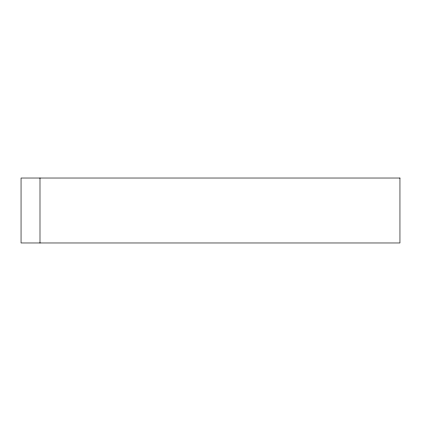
<?xml version="1.0" encoding="UTF-8"?>
<svg xmlns="http://www.w3.org/2000/svg" width="421" height="421" viewBox="0 0 421 421"><rect width="100%" height="100%" fill="white"/><g stroke="black" fill="none" stroke-linecap="round" stroke-linejoin="round"><path stroke-width="0.63" d="M39.995 178.025L39.995 242.975M399.95 178.025L21.05 178.025L21.05 242.975L399.95 242.975L399.95 178.025"/></g></svg>
